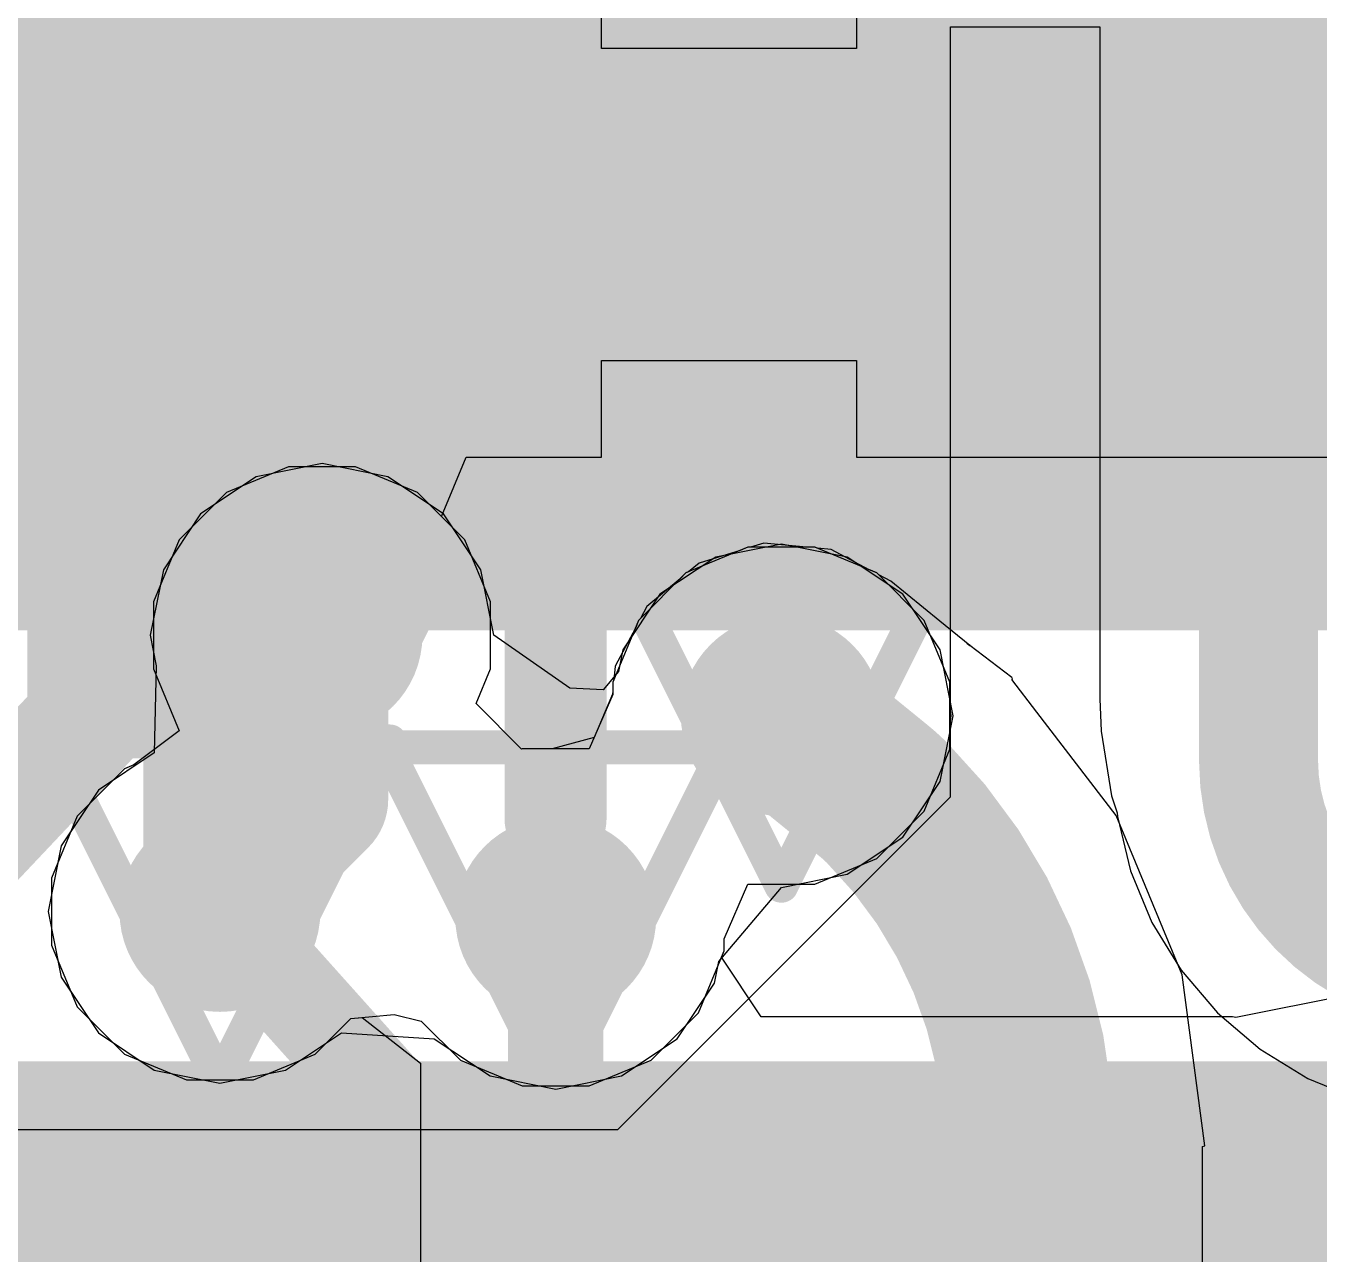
# Model space of a CAD drawing. Header units: inches. Extents: x -6 to 283, y -12 to 154.
# Drawn here: x 38.261 to 40.193, y -5.122 to -3.287 of the extents above; entities that cross this region are included whole.
import ezdxf

# ---------------------------------------------------------------- set-up
doc = ezdxf.new("R2010")
doc.units = ezdxf.units.IN
for name, color, linetype in [('Bottom Layer', 5, 'Continuous'), ('Bottom Paste', 16, 'Continuous'), ('Bottom Solder', 6, 'Continuous'), ('Drill Drawing', 1, 'Continuous'), ('GND-1', 16, 'Continuous'), ('GND-2', 90, 'Continuous'), ('GND-3', 216, 'Continuous'), ('GND-4', 54, 'Continuous'), ('PWR-1', 156, 'Continuous'), ('PWR-2', 130, 'Continuous'), ('Signal L1', 76, 'Continuous'), ('Signal L2', 6, 'Continuous'), ('Top Layer', 1, 'Continuous'), ('Top Overlay', 2, 'Continuous'), ('Top Paste', 8, 'Continuous'), ('Top Solder', 216, 'Continuous'), ('Via Holes', 16, 'Continuous')]:
    doc.layers.add(name, color=color, linetype=linetype)

# ---------------------------------------------------------------- blocks, each defined once
blk = doc.blocks.new('68_QFN__7_7__B_43')
at = {"layer": 'Bottom Layer'}
for points in [[(-0.59, 3.835), (-0.59, 3.035), (-0.81, 3.035), (-0.81, 3.835)], [(-0.24, 3.835), (-0.24, 3.035), (-0.46, 3.035), (-0.46, 3.835)], [(0.11, 3.835), (0.11, 3.035), (-0.11, 3.035), (-0.11, 3.835)], [(0.46, 3.835), (0.46, 3.035), (0.24, 3.035), (0.24, 3.835)], [(0.81, 3.835), (0.81, 3.035), (0.59, 3.035), (0.59, 3.835)], [(1.16, 3.835), (1.16, 3.035), (0.94, 3.035), (0.94, 3.835)]]:
    blk.add_hatch(color=5, dxfattribs=at).paths.add_polyline_path(points)
at = {"layer": 'Bottom Paste'}
for points in [[(-0.59, 3.835), (-0.59, 3.035), (-0.81, 3.035), (-0.81, 3.835)], [(-0.24, 3.835), (-0.24, 3.035), (-0.46, 3.035), (-0.46, 3.835)], [(0.11, 3.835), (0.11, 3.035), (-0.11, 3.035), (-0.11, 3.835)], [(0.46, 3.835), (0.46, 3.035), (0.24, 3.035), (0.24, 3.835)], [(0.81, 3.835), (0.81, 3.035), (0.59, 3.035), (0.59, 3.835)], [(1.16, 3.835), (1.16, 3.035), (0.94, 3.035), (0.94, 3.835)]]:
    blk.add_hatch(color=16, dxfattribs=at).paths.add_polyline_path(points)
at = {"layer": 'Bottom Solder'}
for points in [[(-0.4884, 3.9366), (-0.4884, 2.9334), (-0.9116, 2.9334), (-0.9116, 3.9366)], [(-0.1384, 3.9366), (-0.1384, 2.9334), (-0.5616, 2.9334), (-0.5616, 3.9366)], [(0.2116, 3.9366), (0.2116, 2.9334), (-0.2116, 2.9334), (-0.2116, 3.9366)], [(0.5616, 3.9366), (0.5616, 2.9334), (0.1384, 2.9334), (0.1384, 3.9366)], [(0.9116, 3.9366), (0.9116, 2.9334), (0.4884, 2.9334), (0.4884, 3.9366)], [(1.2616, 3.9366), (1.2616, 2.9334), (0.8384, 2.9334), (0.8384, 3.9366)]]:
    blk.add_hatch(color=6, dxfattribs=at).paths.add_polyline_path(points)
blk = doc.blocks.new('IND_0806_B_185')
at = {"layer": 'Bottom Layer'}
blk.add_hatch(color=5, dxfattribs=at).paths.add_polyline_path([(0.325, 1), (1.325, 1), (1.325, -1), (0.325, -1)])
at = {"layer": 'Bottom Paste'}
blk.add_hatch(color=16, dxfattribs=at).paths.add_polyline_path([(0.325, 1), (1.325, 1), (1.325, -1), (0.325, -1)])
at = {"layer": 'Bottom Solder'}
blk.add_hatch(color=6, dxfattribs=at).paths.add_polyline_path([(0.2234, 1.1016), (1.4266, 1.1016), (1.4266, -1.1016), (0.2234, -1.1016)])
blk = doc.blocks.new('C___0402_457')
at = {"layer": 'Top Layer'}
for points in [[(-0.6985, -0.3175), (-0.6985, 0.3175), (-0.2413, 0.3175), (-0.2413, -0.3175)], [(0.2413, -0.3175), (0.2413, 0.3175), (0.6985, 0.3175), (0.6985, -0.3175)]]:
    blk.add_hatch(color=1, dxfattribs=at).paths.add_polyline_path(points)
at = {"layer": 'Top Paste'}
for points in [[(-0.6985, -0.3175), (-0.6985, 0.3175), (-0.2413, 0.3175), (-0.2413, -0.3175)], [(0.2413, -0.3175), (0.2413, 0.3175), (0.6985, 0.3175), (0.6985, -0.3175)]]:
    blk.add_hatch(color=8, dxfattribs=at).paths.add_polyline_path(points)
at = {"layer": 'Top Solder'}
for points in [[(-0.7585, -0.3775), (-0.7585, 0.3775), (-0.1813, 0.3775), (-0.1813, -0.3775)], [(0.1813, -0.3775), (0.1813, 0.3775), (0.7585, 0.3775), (0.7585, -0.3775)]]:
    blk.add_hatch(color=216, dxfattribs=at).paths.add_polyline_path(points)
at = {"layer": 'Top Overlay'}
for points in [[(-0.7874, 0.4064, 0.127, 0.127, 0), (-0.2794, 0.4064, 0.127, 0.127, 0)], [(-0.7874, 0.4064, 0.127, 0.127, 0), (-0.7874, -0.4064, 0.127, 0.127, 0)], [(0.2794, 0.4064, 0.127, 0.127, 0), (0.7874, 0.4064, 0.127, 0.127, 0)], [(0.7874, 0.4064, 0.127, 0.127, 0), (0.7874, -0.4064, 0.127, 0.127, 0)], [(-0.7874, -0.4064, 0.127, 0.127, 0), (-0.2794, -0.4064, 0.127, 0.127, 0)], [(0.7874, -0.4064, 0.127, 0.127, 0), (0.2794, -0.4064, 0.127, 0.127, 0)]]:
    blk.add_lwpolyline(points, format="xyseb", dxfattribs=at)
for points in [[(-0.8191, 0.4064, 0.0635, 0.0635, 1), (-0.7556, 0.4064, 0.0635, 0.0635, 1)], [(-0.8191, 0.4064, 0.0635, 0.0635, 1), (-0.7556, 0.4064, 0.0635, 0.0635, 1)], [(-0.3111, 0.4064, 0.0635, 0.0635, 1), (-0.2477, 0.4064, 0.0635, 0.0635, 1)], [(0.2477, 0.4064, 0.0635, 0.0635, 1), (0.3112, 0.4064, 0.0635, 0.0635, 1)], [(0.7556, 0.4064, 0.0635, 0.0635, 1), (0.8191, 0.4064, 0.0635, 0.0635, 1)], [(0.7556, 0.4064, 0.0635, 0.0635, 1), (0.8191, 0.4064, 0.0635, 0.0635, 1)], [(-0.8191, -0.4064, 0.0635, 0.0635, 1), (-0.7556, -0.4064, 0.0635, 0.0635, 1)], [(-0.8191, -0.4064, 0.0635, 0.0635, 1), (-0.7556, -0.4064, 0.0635, 0.0635, 1)], [(-0.3111, -0.4064, 0.0635, 0.0635, 1), (-0.2477, -0.4064, 0.0635, 0.0635, 1)], [(0.2477, -0.4064, 0.0635, 0.0635, 1), (0.3112, -0.4064, 0.0635, 0.0635, 1)], [(0.7556, -0.4064, 0.0635, 0.0635, 1), (0.8191, -0.4064, 0.0635, 0.0635, 1)], [(0.7556, -0.4064, 0.0635, 0.0635, 1), (0.8191, -0.4064, 0.0635, 0.0635, 1)]]:
    blk.add_lwpolyline(points, format="xyseb", close=True, dxfattribs=at)
blk = doc.blocks.new('C___0402_458')
at = {"layer": 'Top Layer'}
for points in [[(-0.6985, -0.3175), (-0.6985, 0.3175), (-0.2413, 0.3175), (-0.2413, -0.3175)], [(0.2413, -0.3175), (0.2413, 0.3175), (0.6985, 0.3175), (0.6985, -0.3175)]]:
    blk.add_hatch(color=1, dxfattribs=at).paths.add_polyline_path(points)
at = {"layer": 'Top Paste'}
for points in [[(-0.6985, -0.3175), (-0.6985, 0.3175), (-0.2413, 0.3175), (-0.2413, -0.3175)], [(0.2413, -0.3175), (0.2413, 0.3175), (0.6985, 0.3175), (0.6985, -0.3175)]]:
    blk.add_hatch(color=8, dxfattribs=at).paths.add_polyline_path(points)
at = {"layer": 'Top Solder'}
for points in [[(-0.7585, -0.3775), (-0.7585, 0.3775), (-0.1813, 0.3775), (-0.1813, -0.3775)], [(0.1813, -0.3775), (0.1813, 0.3775), (0.7585, 0.3775), (0.7585, -0.3775)]]:
    blk.add_hatch(color=216, dxfattribs=at).paths.add_polyline_path(points)
at = {"layer": 'Top Overlay'}
for points in [[(-0.7874, -0.4064, 0.127, 0.127, 0), (-0.7874, 0.4064, 0.127, 0.127, 0)], [(-0.2794, 0.4064, 0.127, 0.127, 0), (-0.7874, 0.4064, 0.127, 0.127, 0)], [(0.7874, 0.4064, 0.127, 0.127, 0), (0.2794, 0.4064, 0.127, 0.127, 0)], [(0.7874, -0.4064, 0.127, 0.127, 0), (0.7874, 0.4064, 0.127, 0.127, 0)], [(-0.2794, -0.4064, 0.127, 0.127, 0), (-0.7874, -0.4064, 0.127, 0.127, 0)], [(0.7874, -0.4064, 0.127, 0.127, 0), (0.2794, -0.4064, 0.127, 0.127, 0)]]:
    blk.add_lwpolyline(points, format="xyseb", dxfattribs=at)
for points in [[(-0.8191, 0.4064, 0.0635, 0.0635, 1), (-0.7556, 0.4064, 0.0635, 0.0635, 1)], [(-0.8191, 0.4064, 0.0635, 0.0635, 1), (-0.7556, 0.4064, 0.0635, 0.0635, 1)], [(-0.3111, 0.4064, 0.0635, 0.0635, 1), (-0.2477, 0.4064, 0.0635, 0.0635, 1)], [(0.2477, 0.4064, 0.0635, 0.0635, 1), (0.3111, 0.4064, 0.0635, 0.0635, 1)], [(0.7556, 0.4064, 0.0635, 0.0635, 1), (0.8191, 0.4064, 0.0635, 0.0635, 1)], [(0.7556, 0.4064, 0.0635, 0.0635, 1), (0.8191, 0.4064, 0.0635, 0.0635, 1)], [(-0.8191, -0.4064, 0.0635, 0.0635, 1), (-0.7556, -0.4064, 0.0635, 0.0635, 1)], [(-0.8191, -0.4064, 0.0635, 0.0635, 1), (-0.7556, -0.4064, 0.0635, 0.0635, 1)], [(-0.3111, -0.4064, 0.0635, 0.0635, 1), (-0.2477, -0.4064, 0.0635, 0.0635, 1)], [(0.2477, -0.4064, 0.0635, 0.0635, 1), (0.3111, -0.4064, 0.0635, 0.0635, 1)], [(0.7556, -0.4064, 0.0635, 0.0635, 1), (0.8191, -0.4064, 0.0635, 0.0635, 1)], [(0.7556, -0.4064, 0.0635, 0.0635, 1), (0.8191, -0.4064, 0.0635, 0.0635, 1)]]:
    blk.add_lwpolyline(points, format="xyseb", close=True, dxfattribs=at)
blk = doc.blocks.new('C___0402_462')
at = {"layer": 'Top Layer'}
for points in [[(-0.6985, -0.3175), (-0.6985, 0.3175), (-0.2413, 0.3175), (-0.2413, -0.3175)], [(0.2413, -0.3175), (0.2413, 0.3175), (0.6985, 0.3175), (0.6985, -0.3175)]]:
    blk.add_hatch(color=1, dxfattribs=at).paths.add_polyline_path(points)
at = {"layer": 'Top Paste'}
for points in [[(-0.6985, -0.3175), (-0.6985, 0.3175), (-0.2413, 0.3175), (-0.2413, -0.3175)], [(0.2413, -0.3175), (0.2413, 0.3175), (0.6985, 0.3175), (0.6985, -0.3175)]]:
    blk.add_hatch(color=8, dxfattribs=at).paths.add_polyline_path(points)
at = {"layer": 'Top Solder'}
for points in [[(-0.7585, -0.3775), (-0.7585, 0.3775), (-0.1813, 0.3775), (-0.1813, -0.3775)], [(0.1813, -0.3775), (0.1813, 0.3775), (0.7585, 0.3775), (0.7585, -0.3775)]]:
    blk.add_hatch(color=216, dxfattribs=at).paths.add_polyline_path(points)
at = {"layer": 'Top Overlay'}
for points in [[(-0.2794, 0.4064, 0.127, 0.127, 0), (-0.7874, 0.4064, 0.127, 0.127, 0)], [(-0.7874, -0.4064, 0.127, 0.127, 0), (-0.7874, 0.4064, 0.127, 0.127, 0)], [(0.7874, 0.4064, 0.127, 0.127, 0), (0.2794, 0.4064, 0.127, 0.127, 0)], [(0.7874, -0.4064, 0.127, 0.127, 0), (0.7874, 0.4064, 0.127, 0.127, 0)], [(-0.2794, -0.4064, 0.127, 0.127, 0), (-0.7874, -0.4064, 0.127, 0.127, 0)], [(0.7874, -0.4064, 0.127, 0.127, 0), (0.2794, -0.4064, 0.127, 0.127, 0)]]:
    blk.add_lwpolyline(points, format="xyseb", dxfattribs=at)
for points in [[(-0.8191, 0.4064, 0.0635, 0.0635, 1), (-0.7556, 0.4064, 0.0635, 0.0635, 1)], [(-0.8191, 0.4064, 0.0635, 0.0635, 1), (-0.7556, 0.4064, 0.0635, 0.0635, 1)], [(-0.3111, 0.4064, 0.0635, 0.0635, 1), (-0.2477, 0.4064, 0.0635, 0.0635, 1)], [(0.2477, 0.4064, 0.0635, 0.0635, 1), (0.3111, 0.4064, 0.0635, 0.0635, 1)], [(0.7556, 0.4064, 0.0635, 0.0635, 1), (0.8191, 0.4064, 0.0635, 0.0635, 1)], [(0.7556, 0.4064, 0.0635, 0.0635, 1), (0.8191, 0.4064, 0.0635, 0.0635, 1)], [(-0.8191, -0.4064, 0.0635, 0.0635, 1), (-0.7556, -0.4064, 0.0635, 0.0635, 1)], [(-0.8191, -0.4064, 0.0635, 0.0635, 1), (-0.7556, -0.4064, 0.0635, 0.0635, 1)], [(-0.3111, -0.4064, 0.0635, 0.0635, 1), (-0.2477, -0.4064, 0.0635, 0.0635, 1)], [(0.2477, -0.4064, 0.0635, 0.0635, 1), (0.3111, -0.4064, 0.0635, 0.0635, 1)], [(0.7556, -0.4064, 0.0635, 0.0635, 1), (0.8191, -0.4064, 0.0635, 0.0635, 1)], [(0.7556, -0.4064, 0.0635, 0.0635, 1), (0.8191, -0.4064, 0.0635, 0.0635, 1)]]:
    blk.add_lwpolyline(points, format="xyseb", close=True, dxfattribs=at)

msp = doc.modelspace()

# ---------------------------------------------------------------- hatches: boundary and pattern name
at = {"layer": 'Bottom Layer'}
h = msp.add_hatch(color=5, dxfattribs=at)
edge = h.paths.add_edge_path()
edge.add_arc((38.7034, -4.1972), 0.15, 0, 360)
h = msp.add_hatch(color=5, dxfattribs=at)
edge = h.paths.add_edge_path()
edge.add_arc((39.3895, -4.3173), 0.15, 0, 360)
h = msp.add_hatch(color=5, dxfattribs=at)
edge = h.paths.add_edge_path()
edge.add_arc((38.5509, -4.6098), 0.15, 0, 360)
h = msp.add_hatch(color=5, dxfattribs=at)
edge = h.paths.add_edge_path()
edge.add_arc((39.0525, -4.6185), 0.15, 0, 360)
at = {"layer": 'GND-1'}
h = msp.add_hatch(color=16, dxfattribs=at)
edge = h.paths.add_edge_path()
edge.add_arc((38.7034, -4.1972), 0.15, 0, 360)
h = msp.add_hatch(color=16, dxfattribs=at)
edge = h.paths.add_edge_path()
edge.add_arc((39.3895, -4.3173), 0.15, 0, 360)
h = msp.add_hatch(color=16, dxfattribs=at)
edge = h.paths.add_edge_path()
edge.add_arc((38.5509, -4.6098), 0.15, 0, 360)
h = msp.add_hatch(color=16, dxfattribs=at)
edge = h.paths.add_edge_path()
edge.add_arc((39.0525, -4.6185), 0.15, 0, 360)
at = {"layer": 'GND-2'}
h = msp.add_hatch(color=90, dxfattribs=at)
edge = h.paths.add_edge_path()
edge.add_arc((38.7034, -4.1972), 0.15, 0, 360)
h = msp.add_hatch(color=90, dxfattribs=at)
edge = h.paths.add_edge_path()
edge.add_arc((39.3895, -4.3173), 0.15, 0, 360)
h = msp.add_hatch(color=90, dxfattribs=at)
edge = h.paths.add_edge_path()
edge.add_arc((38.5509, -4.6098), 0.15, 0, 360)
h = msp.add_hatch(color=90, dxfattribs=at)
edge = h.paths.add_edge_path()
edge.add_arc((39.0525, -4.6185), 0.15, 0, 360)
at = {"layer": 'GND-3'}
h = msp.add_hatch(color=216, dxfattribs=at)
edge = h.paths.add_edge_path()
edge.add_arc((38.7034, -4.1972), 0.15, 0, 360)
h = msp.add_hatch(color=216, dxfattribs=at)
edge = h.paths.add_edge_path()
edge.add_arc((39.3895, -4.3173), 0.15, 0, 360)
h = msp.add_hatch(color=216, dxfattribs=at)
edge = h.paths.add_edge_path()
edge.add_arc((38.5509, -4.6098), 0.15, 0, 360)
h = msp.add_hatch(color=216, dxfattribs=at)
edge = h.paths.add_edge_path()
edge.add_arc((39.0525, -4.6185), 0.15, 0, 360)
at = {"layer": 'GND-4'}
h = msp.add_hatch(color=54, dxfattribs=at)
edge = h.paths.add_edge_path()
edge.add_arc((38.7034, -4.1972), 0.15, 0, 360)
h = msp.add_hatch(color=54, dxfattribs=at)
edge = h.paths.add_edge_path()
edge.add_arc((39.3895, -4.3173), 0.15, 0, 360)
h = msp.add_hatch(color=54, dxfattribs=at)
edge = h.paths.add_edge_path()
edge.add_arc((38.5509, -4.6098), 0.15, 0, 360)
h = msp.add_hatch(color=54, dxfattribs=at)
edge = h.paths.add_edge_path()
edge.add_arc((39.0525, -4.6185), 0.15, 0, 360)
at = {"layer": 'PWR-1'}
h = msp.add_hatch(color=156, dxfattribs=at)
edge = h.paths.add_edge_path()
edge.add_arc((38.7034, -4.1972), 0.15, 0, 360)
h = msp.add_hatch(color=156, dxfattribs=at)
edge = h.paths.add_edge_path()
edge.add_arc((39.3895, -4.3173), 0.15, 0, 360)
h = msp.add_hatch(color=156, dxfattribs=at)
edge = h.paths.add_edge_path()
edge.add_arc((38.5509, -4.6098), 0.15, 0, 360)
h = msp.add_hatch(color=156, dxfattribs=at)
edge = h.paths.add_edge_path()
edge.add_arc((39.0525, -4.6185), 0.15, 0, 360)
at = {"layer": 'PWR-2'}
h = msp.add_hatch(color=130, dxfattribs=at)
edge = h.paths.add_edge_path()
edge.add_arc((38.7034, -4.1972), 0.15, 0, 360)
h = msp.add_hatch(color=130, dxfattribs=at)
edge = h.paths.add_edge_path()
edge.add_arc((39.3895, -4.3173), 0.15, 0, 360)
h = msp.add_hatch(color=130, dxfattribs=at)
edge = h.paths.add_edge_path()
edge.add_arc((38.5509, -4.6098), 0.15, 0, 360)
h = msp.add_hatch(color=130, dxfattribs=at)
edge = h.paths.add_edge_path()
edge.add_arc((39.0525, -4.6185), 0.15, 0, 360)
at = {"layer": 'Signal L1'}
h = msp.add_hatch(color=76, dxfattribs=at)
edge = h.paths.add_edge_path()
edge.add_arc((38.7034, -4.1972), 0.15, 0, 360)
h = msp.add_hatch(color=76, dxfattribs=at)
edge = h.paths.add_edge_path()
edge.add_arc((39.3895, -4.3173), 0.15, 0, 360)
h = msp.add_hatch(color=76, dxfattribs=at)
edge = h.paths.add_edge_path()
edge.add_arc((38.5509, -4.6098), 0.15, 0, 360)
h = msp.add_hatch(color=76, dxfattribs=at)
edge = h.paths.add_edge_path()
edge.add_arc((39.0525, -4.6185), 0.15, 0, 360)
at = {"layer": 'Signal L2'}
h = msp.add_hatch(color=6, dxfattribs=at)
edge = h.paths.add_edge_path()
edge.add_arc((38.7034, -4.1972), 0.15, 0, 360)
h = msp.add_hatch(color=6, dxfattribs=at)
edge = h.paths.add_edge_path()
edge.add_arc((39.3895, -4.3173), 0.15, 0, 360)
h = msp.add_hatch(color=6, dxfattribs=at)
edge = h.paths.add_edge_path()
edge.add_arc((38.5509, -4.6098), 0.15, 0, 360)
h = msp.add_hatch(color=6, dxfattribs=at)
edge = h.paths.add_edge_path()
edge.add_arc((39.0525, -4.6185), 0.15, 0, 360)
at = {"layer": 'Top Layer'}
h = msp.add_hatch(color=1, dxfattribs=at)
edge = h.paths.add_edge_path()
edge.add_arc((38.7034, -4.1972), 0.15, 0, 360)
h = msp.add_hatch(color=1, dxfattribs=at)
edge = h.paths.add_edge_path()
edge.add_arc((39.3895, -4.3173), 0.15, 0, 360)
h = msp.add_hatch(color=1, dxfattribs=at)
edge = h.paths.add_edge_path()
edge.add_arc((38.5509, -4.6098), 0.15, 0, 360)
h = msp.add_hatch(color=1, dxfattribs=at)
edge = h.paths.add_edge_path()
edge.add_arc((39.0525, -4.6185), 0.15, 0, 360)
at = {"layer": 'Via Holes'}
h = msp.add_hatch(color=7, dxfattribs=at)
edge = h.paths.add_edge_path()
edge.add_arc((38.7034, -4.1972), 0.075, 0, 360)
h = msp.add_hatch(color=7, dxfattribs=at)
edge = h.paths.add_edge_path()
edge.add_arc((39.3895, -4.3173), 0.075, 0, 360)
h = msp.add_hatch(color=7, dxfattribs=at)
edge = h.paths.add_edge_path()
edge.add_arc((38.5509, -4.6098), 0.075, 0, 360)
h = msp.add_hatch(color=7, dxfattribs=at)
edge = h.paths.add_edge_path()
edge.add_arc((39.0525, -4.6185), 0.075, 0, 360)

# ---------------------------------------------------------------- linework, layer by layer
at = {"layer": 'Bottom Layer'}
for p, q in [((39.6422, -4.3092), (39.6422, -3.2882)), ((39.6422, -3.2882), (39.8652, -3.2882)), ((39.8652, -3.2882), (39.8652, -4.2919)), ((39.8652, -4.2919), (39.8672, -4.3406)), ((39.6433, -4.3173), (39.6422, -4.3092)), ((39.6422, -4.3254), (39.6433, -4.3173)), ((39.6422, -4.4383), (39.6422, -4.3254)), ((39.8672, -4.3406), (39.8825, -4.4368)), ((39.1451, -4.9354), (39.6422, -4.4383)), ((39.8825, -4.4368), (39.8909, -4.4625)), ((39.8909, -4.4625), (39.8913, -4.4677)), ((39.8913, -4.4677), (39.9108, -4.549)), ((39.9108, -4.549), (39.9428, -4.6263)), ((39.9428, -4.6263), (39.9865, -4.6976)), ((39.9865, -4.6976), (40.0408, -4.7612)), ((40.0408, -4.7612), (40.1044, -4.8155)), ((40.1044, -4.8155), (40.1757, -4.8592)), ((40.1757, -4.8592), (40.2529, -4.8912)), ((38.1969, -4.9354), (39.1451, -4.9354))]:
    msp.add_line(p, q, dxfattribs=at)
for points in [[(38.7007, -4.4424, 0.2032, 0.2032, 0), (38.7007, -3.6472, 0.2032, 0.2032, 0)], [(38.3522, -4.3243, 0.1778, 0.1778, 0), (38.3522, -3.6882, 0.1778, 0.1778, 0)], [(39.0522, -4.471, 0.1524, 0.1524, 0), (39.0522, -3.6882, 0.1524, 0.1524, 0)], [(39.3921, -3.6984, 0.1524, 0.1524, 0), (39.4022, -3.6882, 0.1524, 0.1524, 0)], [(40.1022, -4.012, 0.1778, 0.1778, 0), (40.1022, -3.6882, 0.1778, 0.1778, 0)], [(39.3921, -4.3071, 0.1524, 0.1524, 0), (39.3921, -3.6984, 0.1524, 0.1524, 0)], [(40.1022, -4.384, 0.1778, 0.1778, 0), (40.1022, -4.012, 0.1778, 0.1778, 0)], [(37.9304, -4.7711, 0.1778, 0.1778, 0), (38.3522, -4.3243, 0.1778, 0.1778, 0)], [(39.3819, -4.3173, 0.1524, 0.1524, 0), (39.3921, -4.3071, 0.1524, 0.1524, 0)], [(40.1022, -4.3849, 0.1778, 0.1778, 0), (40.1022, -4.384, 0.1778, 0.1778, 0)], [(40.3778, -4.6972, 0.1778, 0.1778, -0.377159), (40.1022, -4.3849, 0.1778, 0.1778, 0)], [(38.5509, -4.5922, 0.2032, 0.2032, 0), (38.7007, -4.4424, 0.2032, 0.2032, 0)], [(38.5509, -4.6098, 0.2032, 0.2032, 0), (38.5509, -4.5922, 0.2032, 0.2032, 0)]]:
    msp.add_lwpolyline(points, format="xyseb", dxfattribs=at)
for points in [[(38.6499, -3.6472, 0.1016, 0.1016, 1), (38.7515, -3.6472, 0.1016, 0.1016, 1)], [(38.3078, -3.6882, 0.0889, 0.0889, 1), (38.3967, -3.6882, 0.0889, 0.0889, 1)], [(39.0141, -3.6882, 0.0762, 0.0762, 1), (39.0903, -3.6882, 0.0762, 0.0762, 1)], [(39.3641, -3.6882, 0.0762, 0.0762, 1), (39.4403, -3.6882, 0.0762, 0.0762, 1)], [(40.0578, -3.6882, 0.0889, 0.0889, 1), (40.1467, -3.6882, 0.0889, 0.0889, 1)], [(39.354, -3.6984, 0.0762, 0.0762, 1), (39.4302, -3.6984, 0.0762, 0.0762, 1)], [(39.354, -3.6984, 0.0762, 0.0762, 1), (39.4302, -3.6984, 0.0762, 0.0762, 1)], [(40.0578, -4.012, 0.0889, 0.0889, 1), (40.1467, -4.012, 0.0889, 0.0889, 1)], [(40.0578, -4.012, 0.0889, 0.0889, 1), (40.1467, -4.012, 0.0889, 0.0889, 1)], [(38.3078, -4.3243, 0.0889, 0.0889, 1), (38.3967, -4.3243, 0.0889, 0.0889, 1)], [(38.3078, -4.3243, 0.0889, 0.0889, 1), (38.3967, -4.3243, 0.0889, 0.0889, 1)], [(39.3438, -4.3173, 0.0762, 0.0762, 1), (39.42, -4.3173, 0.0762, 0.0762, 1)], [(39.354, -4.3071, 0.0762, 0.0762, 1), (39.4302, -4.3071, 0.0762, 0.0762, 1)], [(39.354, -4.3071, 0.0762, 0.0762, 1), (39.4302, -4.3071, 0.0762, 0.0762, 1)], [(40.0578, -4.384, 0.0889, 0.0889, 1), (40.1467, -4.384, 0.0889, 0.0889, 1)], [(40.0578, -4.384, 0.0889, 0.0889, 1), (40.1467, -4.384, 0.0889, 0.0889, 1)], [(40.0578, -4.3849, 0.0889, 0.0889, 1), (40.1467, -4.3849, 0.0889, 0.0889, 1)], [(40.0578, -4.3849, 0.0889, 0.0889, 1), (40.1467, -4.3849, 0.0889, 0.0889, 1)], [(38.6499, -4.4424, 0.1016, 0.1016, 1), (38.7515, -4.4424, 0.1016, 0.1016, 1)], [(38.6499, -4.4424, 0.1016, 0.1016, 1), (38.7515, -4.4424, 0.1016, 0.1016, 1)], [(39.0141, -4.471, 0.0762, 0.0762, 1), (39.0903, -4.471, 0.0762, 0.0762, 1)], [(38.5001, -4.5922, 0.1016, 0.1016, 1), (38.6017, -4.5922, 0.1016, 0.1016, 1)], [(38.5001, -4.5922, 0.1016, 0.1016, 1), (38.6017, -4.5922, 0.1016, 0.1016, 1)], [(38.5001, -4.6098, 0.1016, 0.1016, 1), (38.6017, -4.6098, 0.1016, 0.1016, 1)]]:
    msp.add_lwpolyline(points, format="xyseb", close=True, dxfattribs=at)
at = {"layer": 'Drill Drawing'}
for points in [[(37.7482, -3.9432, 0.0508, 0.0508, 0), (38.2562, -3.9432, 0.0508, 0.0508, 0)], [(38.0022, -4.4512, 0.0508, 0.0508, 0), (38.2562, -3.9432, 0.0508, 0.0508, 0)], [(38.4494, -3.9432, 0.0508, 0.0508, 0), (38.9574, -3.9432, 0.0508, 0.0508, 0)], [(38.4494, -3.9432, 0.0508, 0.0508, 0), (38.7034, -4.4512, 0.0508, 0.0508, 0)], [(38.7034, -4.4512, 0.0508, 0.0508, 0), (38.9574, -3.9432, 0.0508, 0.0508, 0)], [(39.1355, -4.0633, 0.0508, 0.0508, 0), (39.6435, -4.0633, 0.0508, 0.0508, 0)], [(39.1355, -4.0633, 0.0508, 0.0508, 0), (39.3895, -4.5713, 0.0508, 0.0508, 0)], [(39.3895, -4.5713, 0.0508, 0.0508, 0), (39.6435, -4.0633, 0.0508, 0.0508, 0)], [(40.2005, -4.0633, 0.0508, 0.0508, 0), (40.7085, -4.0633, 0.0508, 0.0508, 0)], [(40.2005, -4.0633, 0.0508, 0.0508, 0), (40.4545, -4.5713, 0.0508, 0.0508, 0)], [(38.2969, -4.3558, 0.0508, 0.0508, 0), (38.8049, -4.3558, 0.0508, 0.0508, 0)], [(38.2969, -4.3558, 0.0508, 0.0508, 0), (38.5509, -4.8638, 0.0508, 0.0508, 0)], [(38.5509, -4.8638, 0.0508, 0.0508, 0), (38.8049, -4.3558, 0.0508, 0.0508, 0)], [(38.7985, -4.3645, 0.0508, 0.0508, 0), (39.3065, -4.3645, 0.0508, 0.0508, 0)], [(38.7985, -4.3645, 0.0508, 0.0508, 0), (39.0525, -4.8725, 0.0508, 0.0508, 0)], [(39.0525, -4.8725, 0.0508, 0.0508, 0), (39.3065, -4.3645, 0.0508, 0.0508, 0)]]:
    msp.add_lwpolyline(points, format="xyseb", dxfattribs=at)
for points in [[(38.2435, -3.9432, 0.0254, 0.0254, 1), (38.2689, -3.9432, 0.0254, 0.0254, 1)], [(38.2435, -3.9432, 0.0254, 0.0254, 1), (38.2689, -3.9432, 0.0254, 0.0254, 1)], [(38.4367, -3.9432, 0.0254, 0.0254, 1), (38.4621, -3.9432, 0.0254, 0.0254, 1)], [(38.4367, -3.9432, 0.0254, 0.0254, 1), (38.4621, -3.9432, 0.0254, 0.0254, 1)], [(38.9447, -3.9432, 0.0254, 0.0254, 1), (38.9701, -3.9432, 0.0254, 0.0254, 1)], [(38.9447, -3.9432, 0.0254, 0.0254, 1), (38.9701, -3.9432, 0.0254, 0.0254, 1)], [(39.1228, -4.0633, 0.0254, 0.0254, 1), (39.1482, -4.0633, 0.0254, 0.0254, 1)], [(39.1228, -4.0633, 0.0254, 0.0254, 1), (39.1482, -4.0633, 0.0254, 0.0254, 1)], [(39.6308, -4.0633, 0.0254, 0.0254, 1), (39.6562, -4.0633, 0.0254, 0.0254, 1)], [(39.6308, -4.0633, 0.0254, 0.0254, 1), (39.6562, -4.0633, 0.0254, 0.0254, 1)], [(40.1878, -4.0633, 0.0254, 0.0254, 1), (40.2132, -4.0633, 0.0254, 0.0254, 1)], [(40.1878, -4.0633, 0.0254, 0.0254, 1), (40.2132, -4.0633, 0.0254, 0.0254, 1)], [(38.2842, -4.3558, 0.0254, 0.0254, 1), (38.3096, -4.3558, 0.0254, 0.0254, 1)], [(38.2842, -4.3558, 0.0254, 0.0254, 1), (38.3096, -4.3558, 0.0254, 0.0254, 1)], [(38.7858, -4.3645, 0.0254, 0.0254, 1), (38.8112, -4.3645, 0.0254, 0.0254, 1)], [(38.7858, -4.3645, 0.0254, 0.0254, 1), (38.8112, -4.3645, 0.0254, 0.0254, 1)], [(38.7922, -4.3558, 0.0254, 0.0254, 1), (38.8176, -4.3558, 0.0254, 0.0254, 1)], [(38.7922, -4.3558, 0.0254, 0.0254, 1), (38.8176, -4.3558, 0.0254, 0.0254, 1)], [(39.2938, -4.3645, 0.0254, 0.0254, 1), (39.3192, -4.3645, 0.0254, 0.0254, 1)], [(39.2938, -4.3645, 0.0254, 0.0254, 1), (39.3192, -4.3645, 0.0254, 0.0254, 1)], [(38.6907, -4.4512, 0.0254, 0.0254, 1), (38.7161, -4.4512, 0.0254, 0.0254, 1)], [(38.6907, -4.4512, 0.0254, 0.0254, 1), (38.7161, -4.4512, 0.0254, 0.0254, 1)], [(39.3768, -4.5713, 0.0254, 0.0254, 1), (39.4022, -4.5713, 0.0254, 0.0254, 1)], [(39.3768, -4.5713, 0.0254, 0.0254, 1), (39.4022, -4.5713, 0.0254, 0.0254, 1)], [(38.5382, -4.8638, 0.0254, 0.0254, 1), (38.5636, -4.8638, 0.0254, 0.0254, 1)], [(38.5382, -4.8638, 0.0254, 0.0254, 1), (38.5636, -4.8638, 0.0254, 0.0254, 1)], [(39.0398, -4.8725, 0.0254, 0.0254, 1), (39.0652, -4.8725, 0.0254, 0.0254, 1)], [(39.0398, -4.8725, 0.0254, 0.0254, 1), (39.0652, -4.8725, 0.0254, 0.0254, 1)]]:
    msp.add_lwpolyline(points, format="xyseb", close=True, dxfattribs=at)
at = {"layer": 'GND-1'}
for p, q in [((38.6534, -3.9456), (38.5609, -3.9839)), ((38.7534, -3.9456), (38.6534, -3.9456)), ((38.8459, -3.9839), (38.7534, -3.9456)), ((38.5609, -3.9839), (38.4901, -4.0547)), ((38.9167, -4.0547), (38.8459, -3.9839)), ((38.4901, -4.0547), (38.4518, -4.1472)), ((38.955, -4.1472), (38.9167, -4.0547)), ((39.3395, -4.0657), (39.247, -4.104)), ((39.4396, -4.0657), (39.3395, -4.0657)), ((39.5321, -4.104), (39.4396, -4.0657)), ((39.247, -4.104), (39.1763, -4.1748)), ((39.6028, -4.1748), (39.5321, -4.104)), ((38.4518, -4.1472), (38.4518, -4.2473)), ((38.955, -4.2473), (38.955, -4.1472)), ((39.1763, -4.1748), (39.1379, -4.2673)), ((39.6411, -4.2673), (39.6028, -4.1748)), ((38.4518, -4.2473), (38.4901, -4.3397)), ((38.9334, -4.2993), (38.955, -4.2473)), ((39.1379, -4.2673), (39.1379, -4.2854)), ((39.6411, -4.3674), (39.6411, -4.2673)), ((39.1379, -4.2854), (39.1025, -4.3669)), ((39.0015, -4.3673), (38.9334, -4.2993)), ((38.4901, -4.3397), (38.4223, -4.3908)), ((39.0024, -4.3669), (39.0015, -4.3673)), ((39.1025, -4.3669), (39.0024, -4.3669)), ((39.6028, -4.4598), (39.6411, -4.3674)), ((38.4084, -4.3965), (38.3376, -4.4673)), ((38.4223, -4.3908), (38.4084, -4.3965)), ((39.5321, -4.5306), (39.6028, -4.4598)), ((38.3376, -4.4673), (38.2993, -4.5598)), ((39.4396, -4.5689), (39.5321, -4.5306)), ((38.2993, -4.5598), (38.2993, -4.6599)), ((39.3041, -4.6505), (39.3395, -4.5689)), ((39.3395, -4.5689), (39.4396, -4.5689)), ((39.3041, -4.6686), (39.3041, -4.6505)), ((38.2993, -4.6599), (38.3376, -4.7523)), ((39.2658, -4.7611), (39.3041, -4.6686)), ((38.3376, -4.7523), (38.4084, -4.8231)), ((38.6934, -4.8231), (38.7466, -4.7699)), ((38.7466, -4.7699), (38.8112, -4.7637)), ((38.8112, -4.7637), (38.8517, -4.7735)), ((39.195, -4.8318), (39.2658, -4.7611)), ((38.8517, -4.7735), (38.91, -4.8318)), ((38.4084, -4.8231), (38.5009, -4.8614)), ((38.601, -4.8614), (38.6934, -4.8231)), ((38.91, -4.8318), (39.0024, -4.8701)), ((39.1025, -4.8701), (39.195, -4.8318)), ((38.5009, -4.8614), (38.601, -4.8614)), ((39.0024, -4.8701), (39.1025, -4.8701))]:
    msp.add_line(p, q, dxfattribs=at)
at = {"layer": 'GND-2'}
for p, q in [((38.6534, -3.9456), (38.5609, -3.9839)), ((38.7534, -3.9456), (38.6534, -3.9456)), ((38.8459, -3.9839), (38.7534, -3.9456)), ((38.5609, -3.9839), (38.4901, -4.0547)), ((38.9167, -4.0547), (38.8459, -3.9839)), ((38.4901, -4.0547), (38.4518, -4.1472)), ((38.955, -4.1472), (38.9167, -4.0547)), ((39.3395, -4.0657), (39.247, -4.104)), ((39.4396, -4.0657), (39.3395, -4.0657)), ((39.5321, -4.104), (39.4396, -4.0657)), ((39.247, -4.104), (39.1763, -4.1748)), ((39.6028, -4.1748), (39.5321, -4.104)), ((38.4518, -4.1472), (38.4518, -4.2473)), ((38.955, -4.2473), (38.955, -4.1472)), ((39.1763, -4.1748), (39.1379, -4.2673)), ((39.6411, -4.2673), (39.6028, -4.1748)), ((38.4518, -4.2473), (38.4901, -4.3397)), ((38.9334, -4.2993), (38.955, -4.2473)), ((39.1379, -4.2673), (39.1379, -4.2854)), ((39.6411, -4.3674), (39.6411, -4.2673)), ((39.1379, -4.2854), (39.1025, -4.3669)), ((39.0015, -4.3673), (38.9334, -4.2993)), ((38.4901, -4.3397), (38.4223, -4.3908)), ((39.0024, -4.3669), (39.0015, -4.3673)), ((39.1025, -4.3669), (39.0024, -4.3669)), ((39.6028, -4.4598), (39.6411, -4.3674)), ((38.4084, -4.3965), (38.3376, -4.4673)), ((38.4223, -4.3908), (38.4084, -4.3965)), ((39.5321, -4.5306), (39.6028, -4.4598)), ((38.3376, -4.4673), (38.2993, -4.5598)), ((39.4396, -4.5689), (39.5321, -4.5306)), ((38.2993, -4.5598), (38.2993, -4.6599)), ((39.3041, -4.6505), (39.3395, -4.5689)), ((39.3395, -4.5689), (39.4396, -4.5689)), ((39.3041, -4.6686), (39.3041, -4.6505)), ((38.2993, -4.6599), (38.3376, -4.7523)), ((39.2658, -4.7611), (39.3041, -4.6686)), ((38.3376, -4.7523), (38.4084, -4.8231)), ((38.6934, -4.8231), (38.7466, -4.7699)), ((38.7466, -4.7699), (38.8112, -4.7637)), ((38.8112, -4.7637), (38.8517, -4.7735)), ((39.195, -4.8318), (39.2658, -4.7611)), ((38.8517, -4.7735), (38.91, -4.8318)), ((38.4084, -4.8231), (38.5009, -4.8614)), ((38.601, -4.8614), (38.6934, -4.8231)), ((38.91, -4.8318), (39.0024, -4.8701)), ((39.1025, -4.8701), (39.195, -4.8318)), ((38.5009, -4.8614), (38.601, -4.8614)), ((39.0024, -4.8701), (39.1025, -4.8701))]:
    msp.add_line(p, q, dxfattribs=at)
at = {"layer": 'GND-3'}
for p, q in [((38.6534, -3.9456), (38.5609, -3.9839)), ((38.7534, -3.9456), (38.6534, -3.9456)), ((38.8459, -3.9839), (38.7534, -3.9456)), ((38.5609, -3.9839), (38.4901, -4.0547)), ((38.9167, -4.0547), (38.8459, -3.9839)), ((38.4901, -4.0547), (38.4518, -4.1472)), ((38.955, -4.1472), (38.9167, -4.0547)), ((39.3395, -4.0657), (39.247, -4.104)), ((39.4396, -4.0657), (39.3395, -4.0657)), ((39.5321, -4.104), (39.4396, -4.0657)), ((39.247, -4.104), (39.1763, -4.1748)), ((39.6028, -4.1748), (39.5321, -4.104)), ((38.4518, -4.1472), (38.4518, -4.2473)), ((38.955, -4.2473), (38.955, -4.1472)), ((39.1763, -4.1748), (39.1379, -4.2673)), ((39.6411, -4.2673), (39.6028, -4.1748)), ((38.4518, -4.2473), (38.4901, -4.3397)), ((38.9334, -4.2993), (38.955, -4.2473)), ((39.1379, -4.2673), (39.1379, -4.2854)), ((39.6411, -4.3674), (39.6411, -4.2673)), ((39.1379, -4.2854), (39.1025, -4.3669)), ((39.0015, -4.3673), (38.9334, -4.2993)), ((38.4901, -4.3397), (38.4223, -4.3908)), ((39.0024, -4.3669), (39.0015, -4.3673)), ((39.1025, -4.3669), (39.0024, -4.3669)), ((39.6028, -4.4598), (39.6411, -4.3674)), ((38.4084, -4.3965), (38.3376, -4.4673)), ((38.4223, -4.3908), (38.4084, -4.3965)), ((39.5321, -4.5306), (39.6028, -4.4598)), ((38.3376, -4.4673), (38.2993, -4.5598)), ((39.4396, -4.5689), (39.5321, -4.5306)), ((38.2993, -4.5598), (38.2993, -4.6599)), ((39.3041, -4.6505), (39.3395, -4.5689)), ((39.3395, -4.5689), (39.4396, -4.5689)), ((39.3041, -4.6686), (39.3041, -4.6505)), ((38.2993, -4.6599), (38.3376, -4.7523)), ((39.2658, -4.7611), (39.3041, -4.6686)), ((38.3376, -4.7523), (38.4084, -4.8231)), ((38.6934, -4.8231), (38.7466, -4.7699)), ((38.7466, -4.7699), (38.8112, -4.7637)), ((38.8112, -4.7637), (38.8517, -4.7735)), ((39.195, -4.8318), (39.2658, -4.7611)), ((38.8517, -4.7735), (38.91, -4.8318)), ((38.4084, -4.8231), (38.5009, -4.8614)), ((38.601, -4.8614), (38.6934, -4.8231)), ((38.91, -4.8318), (39.0024, -4.8701)), ((39.1025, -4.8701), (39.195, -4.8318)), ((38.5009, -4.8614), (38.601, -4.8614)), ((39.0024, -4.8701), (39.1025, -4.8701))]:
    msp.add_line(p, q, dxfattribs=at)
at = {"layer": 'GND-4'}
for p, q in [((38.6534, -3.9456), (38.5609, -3.9839)), ((38.7534, -3.9456), (38.6534, -3.9456)), ((38.8459, -3.9839), (38.7534, -3.9456)), ((38.5609, -3.9839), (38.4901, -4.0547)), ((38.9167, -4.0547), (38.8459, -3.9839)), ((38.4901, -4.0547), (38.4518, -4.1472)), ((38.955, -4.1472), (38.9167, -4.0547)), ((39.3395, -4.0657), (39.247, -4.104)), ((39.4396, -4.0657), (39.3395, -4.0657)), ((39.5321, -4.104), (39.4396, -4.0657)), ((39.247, -4.104), (39.1763, -4.1748)), ((39.6028, -4.1748), (39.5321, -4.104)), ((38.4518, -4.1472), (38.4518, -4.2473)), ((38.955, -4.2473), (38.955, -4.1472)), ((39.1763, -4.1748), (39.1379, -4.2673)), ((39.6411, -4.2673), (39.6028, -4.1748)), ((38.4518, -4.2473), (38.4901, -4.3397)), ((38.9334, -4.2993), (38.955, -4.2473)), ((39.1379, -4.2673), (39.1379, -4.2854)), ((39.6411, -4.3674), (39.6411, -4.2673)), ((39.1379, -4.2854), (39.1025, -4.3669)), ((39.0015, -4.3673), (38.9334, -4.2993)), ((38.4901, -4.3397), (38.4223, -4.3908)), ((39.0024, -4.3669), (39.0015, -4.3673)), ((39.1025, -4.3669), (39.0024, -4.3669)), ((39.6028, -4.4598), (39.6411, -4.3674)), ((38.4084, -4.3965), (38.3376, -4.4673)), ((38.4223, -4.3908), (38.4084, -4.3965)), ((39.5321, -4.5306), (39.6028, -4.4598)), ((38.3376, -4.4673), (38.2993, -4.5598)), ((39.4396, -4.5689), (39.5321, -4.5306)), ((38.2993, -4.5598), (38.2993, -4.6599)), ((39.3041, -4.6505), (39.3395, -4.5689)), ((39.3395, -4.5689), (39.4396, -4.5689)), ((39.3041, -4.6686), (39.3041, -4.6505)), ((38.2993, -4.6599), (38.3376, -4.7523)), ((39.2658, -4.7611), (39.3041, -4.6686)), ((38.3376, -4.7523), (38.4084, -4.8231)), ((38.6934, -4.8231), (38.7466, -4.7699)), ((38.7466, -4.7699), (38.8112, -4.7637)), ((38.8112, -4.7637), (38.8517, -4.7735)), ((39.195, -4.8318), (39.2658, -4.7611)), ((38.8517, -4.7735), (38.91, -4.8318)), ((38.4084, -4.8231), (38.5009, -4.8614)), ((38.601, -4.8614), (38.6934, -4.8231)), ((38.91, -4.8318), (39.0024, -4.8701)), ((39.1025, -4.8701), (39.195, -4.8318)), ((38.5009, -4.8614), (38.601, -4.8614)), ((39.0024, -4.8701), (39.1025, -4.8701))]:
    msp.add_line(p, q, dxfattribs=at)
at = {"layer": 'PWR-1'}
for p, q in [((38.7034, -3.9407), (38.6052, -3.9602)), ((38.8016, -3.9602), (38.7034, -3.9407)), ((38.6052, -3.9602), (38.522, -4.0158)), ((38.8848, -4.0158), (38.8016, -3.9602)), ((38.522, -4.0158), (38.4664, -4.0991)), ((38.9404, -4.0991), (38.8848, -4.0158)), ((39.3895, -4.0608), (39.2914, -4.0803)), ((39.4877, -4.0803), (39.3895, -4.0608)), ((39.2914, -4.0803), (39.2082, -4.1359)), ((39.5709, -4.1359), (39.4877, -4.0803)), ((38.4664, -4.0991), (38.4469, -4.1972)), ((38.9599, -4.1972), (38.9404, -4.0991)), ((39.2082, -4.1359), (39.1525, -4.2191)), ((39.6266, -4.2191), (39.5709, -4.1359)), ((38.4469, -4.1972), (38.4559, -4.2427)), ((39.0737, -4.2762), (38.9599, -4.1972)), ((39.1525, -4.2191), (39.1462, -4.2512)), ((39.6461, -4.3173), (39.6266, -4.2191)), ((38.4559, -4.2427), (38.4527, -4.3728)), ((39.1462, -4.2512), (39.1232, -4.2784)), ((39.1232, -4.2784), (39.0737, -4.2762)), ((39.6266, -4.4155), (39.6461, -4.3173)), ((38.4527, -4.3728), (38.3695, -4.4284)), ((39.5709, -4.4987), (39.6266, -4.4155)), ((38.3695, -4.4284), (38.3139, -4.5117)), ((39.4877, -4.5543), (39.5709, -4.4987)), ((38.3139, -4.5117), (38.2944, -4.6098)), ((39.3896, -4.5738), (39.4877, -4.5543)), ((39.2959, -4.6847), (39.3896, -4.5738)), ((38.2944, -4.6098), (38.3139, -4.708)), ((39.2895, -4.7167), (39.2959, -4.6847)), ((38.3139, -4.708), (38.3695, -4.7912)), ((39.2339, -4.7999), (39.2895, -4.7167)), ((38.3695, -4.7912), (38.4528, -4.8468)), ((38.6491, -4.8468), (38.7323, -4.7912)), ((38.7323, -4.7912), (38.8711, -4.7999)), ((38.8711, -4.7999), (38.9543, -4.8555)), ((39.1507, -4.8555), (39.2339, -4.7999)), ((38.4528, -4.8468), (38.5509, -4.8664)), ((38.5509, -4.8664), (38.6491, -4.8468)), ((38.9543, -4.8555), (39.0525, -4.8751)), ((39.0525, -4.8751), (39.1507, -4.8555))]:
    msp.add_line(p, q, dxfattribs=at)
at = {"layer": 'PWR-2'}
for p, q in [((38.6534, -3.9456), (38.5609, -3.9839)), ((38.7534, -3.9456), (38.6534, -3.9456)), ((38.8459, -3.9839), (38.7534, -3.9456)), ((38.5609, -3.9839), (38.4901, -4.0547)), ((38.9167, -4.0547), (38.8459, -3.9839)), ((38.4901, -4.0547), (38.4518, -4.1472)), ((38.955, -4.1472), (38.9167, -4.0547)), ((39.3278, -4.0705), (39.2665, -4.0894)), ((39.3395, -4.0657), (39.3278, -4.0705)), ((39.3435, -4.0657), (39.3395, -4.0657)), ((39.3631, -4.0597), (39.3435, -4.0657)), ((39.427, -4.0657), (39.3631, -4.0597)), ((39.4396, -4.0657), (39.427, -4.0657)), ((39.4433, -4.0672), (39.4396, -4.0657)), ((39.4637, -4.0692), (39.4433, -4.0672)), ((39.5204, -4.0992), (39.4637, -4.0692)), ((39.2665, -4.0894), (39.2507, -4.1025)), ((39.2381, -4.1129), (39.1887, -4.1539)), ((39.247, -4.104), (39.2381, -4.1129)), ((39.2507, -4.1025), (39.247, -4.104)), ((39.5321, -4.104), (39.5204, -4.0992)), ((39.5349, -4.1069), (39.5321, -4.104)), ((39.553, -4.1164), (39.5349, -4.1069)), ((39.626, -4.1759), (39.553, -4.1164)), ((38.4518, -4.1472), (38.4518, -4.2473)), ((38.955, -4.2473), (38.955, -4.1472)), ((39.1791, -4.1719), (39.1763, -4.1748)), ((39.1887, -4.1539), (39.1791, -4.1719)), ((39.1714, -4.1865), (39.1414, -4.2432)), ((39.1763, -4.1748), (39.1714, -4.1865)), ((39.671, -4.2123), (39.626, -4.1759)), ((39.6713, -4.2125), (39.6672, -4.2092)), ((39.6672, -4.2092), (39.671, -4.2123)), ((39.671, -4.2123), (39.6713, -4.2125)), ((39.7336, -4.2604), (39.671, -4.2123)), ((38.4518, -4.2473), (38.4901, -4.3397)), ((38.9334, -4.2993), (38.955, -4.2473)), ((39.1414, -4.2432), (39.1395, -4.2635)), ((39.1395, -4.2635), (39.1379, -4.2673)), ((39.1379, -4.2673), (39.1379, -4.2799)), ((39.7347, -4.2621), (39.7336, -4.2604)), ((39.7338, -4.263), (39.7347, -4.2621)), ((39.7712, -4.3119), (39.7338, -4.263)), ((39.1375, -4.2852), (39.1098, -4.3498)), ((39.1379, -4.2799), (39.1375, -4.2852)), ((39.0015, -4.3673), (38.9334, -4.2993)), ((39.8897, -4.4663), (39.7712, -4.3119)), ((38.4901, -4.3397), (38.4223, -4.3908)), ((39.1098, -4.3498), (39.0472, -4.3669)), ((39.0024, -4.3669), (39.0015, -4.3673)), ((39.0472, -4.3669), (39.0024, -4.3669)), ((38.4084, -4.3965), (38.3376, -4.4673)), ((38.4223, -4.3908), (38.4084, -4.3965)), ((38.3376, -4.4673), (38.2993, -4.5598)), ((39.9883, -4.7044), (39.8897, -4.4663)), ((38.2993, -4.5598), (38.2993, -4.6599)), ((38.2993, -4.6599), (38.3376, -4.7523)), ((40.022, -4.9599), (39.9883, -4.7044)), ((38.3376, -4.7523), (38.4084, -4.8231)), ((38.6934, -4.8231), (38.7466, -4.7699)), ((38.7466, -4.7699), (38.7632, -4.7683)), ((38.7632, -4.7683), (38.8505, -4.8365)), ((38.4084, -4.8231), (38.5009, -4.8614)), ((38.601, -4.8614), (38.6934, -4.8231)), ((38.8505, -4.8365), (38.8505, -6.3591)), ((38.5009, -4.8614), (38.601, -4.8614)), ((40.0185, -4.961), (40.022, -4.9599)), ((40.0185, -7.0082), (40.0185, -4.961))]:
    msp.add_line(p, q, dxfattribs=at)
for points in [[(39.3895, -4.3173, 0.254, 0.254, 0), (39.5276, -4.4296, 0.254, 0.254, 0)], [(39.5276, -4.4296, 0.254, 0.254, -0.026569), (39.5476, -4.4477, 0.254, 0.254, 0)], [(39.5476, -4.4477, 0.254, 0.254, -0.198715), (39.7595, -4.9599, 0.254, 0.254, 0)], [(39.0525, -6.4427, 0.1422, 0.1422, 0), (39.0525, -4.6185, 0.1422, 0.1422, 0)], [(39.7595, -4.9599, 0.254, 0.254, 0), (39.7595, -4.961, 0.254, 0.254, 0)], [(39.7595, -7.1711, 0.254, 0.254, 0), (39.7595, -4.961, 0.254, 0.254, 0)]]:
    msp.add_lwpolyline(points, format="xyseb", dxfattribs=at)
for points in [[(39.326, -4.3173, 0.127, 0.127, 1), (39.453, -4.3173, 0.127, 0.127, 1)], [(39.4641, -4.4296, 0.127, 0.127, 1), (39.5911, -4.4296, 0.127, 0.127, 1)], [(39.4641, -4.4296, 0.127, 0.127, 1), (39.5911, -4.4296, 0.127, 0.127, 1)], [(39.4841, -4.4477, 0.127, 0.127, 1), (39.6111, -4.4477, 0.127, 0.127, 1)], [(39.4841, -4.4477, 0.127, 0.127, 1), (39.6111, -4.4477, 0.127, 0.127, 1)], [(39.0169, -4.6185, 0.0711, 0.0711, 1), (39.088, -4.6185, 0.0711, 0.0711, 1)], [(39.696, -4.9599, 0.127, 0.127, 1), (39.823, -4.9599, 0.127, 0.127, 1)], [(39.696, -4.9599, 0.127, 0.127, 1), (39.823, -4.9599, 0.127, 0.127, 1)], [(39.696, -4.961, 0.127, 0.127, 1), (39.823, -4.961, 0.127, 0.127, 1)], [(39.696, -4.961, 0.127, 0.127, 1), (39.823, -4.961, 0.127, 0.127, 1)]]:
    msp.add_lwpolyline(points, format="xyseb", close=True, dxfattribs=at)
at = {"layer": 'Signal L1'}
for points in [[(38.5633, -4.1777, 0.254, 0.254, -0.414214), (39.0522, -3.6888, 0.254, 0.254, 0)], [(38.7034, -4.0252, 0.254, 0.254, -0.414214), (39.0398, -3.6888, 0.254, 0.254, 0)], [(38.7158, -4.0252, 0.254, 0.254, -0.414214), (39.0522, -3.6888, 0.254, 0.254, 0)], [(39.0398, -3.6888, 0.254, 0.254, 0), (41.3437, -3.6888, 0.254, 0.254, 0)], [(38.7034, -4.1972, 0.254, 0.254, 0), (38.7034, -4.0252, 0.254, 0.254, 0)], [(38.7158, -4.1972, 0.254, 0.254, 0), (38.7158, -4.0252, 0.254, 0.254, 0)], [(38.5633, -4.6098, 0.254, 0.254, 0), (38.5633, -4.1777, 0.254, 0.254, 0)]]:
    msp.add_lwpolyline(points, format="xyseb", dxfattribs=at)
for points in [[(38.9763, -3.6888, 0.127, 0.127, 1), (39.1033, -3.6888, 0.127, 0.127, 1)], [(38.9763, -3.6888, 0.127, 0.127, 1), (39.1033, -3.6888, 0.127, 0.127, 1)], [(38.9887, -3.6888, 0.127, 0.127, 1), (39.1157, -3.6888, 0.127, 0.127, 1)], [(38.9887, -3.6888, 0.127, 0.127, 1), (39.1157, -3.6888, 0.127, 0.127, 1)], [(38.6399, -4.0252, 0.127, 0.127, 1), (38.7669, -4.0252, 0.127, 0.127, 1)], [(38.6399, -4.0252, 0.127, 0.127, 1), (38.7669, -4.0252, 0.127, 0.127, 1)], [(38.6523, -4.0252, 0.127, 0.127, 1), (38.7793, -4.0252, 0.127, 0.127, 1)], [(38.6523, -4.0252, 0.127, 0.127, 1), (38.7793, -4.0252, 0.127, 0.127, 1)], [(38.4998, -4.1777, 0.127, 0.127, 1), (38.6268, -4.1777, 0.127, 0.127, 1)], [(38.4998, -4.1777, 0.127, 0.127, 1), (38.6268, -4.1777, 0.127, 0.127, 1)], [(38.6399, -4.1972, 0.127, 0.127, 1), (38.7669, -4.1972, 0.127, 0.127, 1)], [(38.6523, -4.1972, 0.127, 0.127, 1), (38.7793, -4.1972, 0.127, 0.127, 1)], [(38.4998, -4.6098, 0.127, 0.127, 1), (38.6268, -4.6098, 0.127, 0.127, 1)]]:
    msp.add_lwpolyline(points, format="xyseb", close=True, dxfattribs=at)
at = {"layer": 'Top Layer'}
for p, q in [((39.1207, -3.3203), (39.1207, -3.2196)), ((39.5017, -3.2196), (39.5017, -3.3203)), ((39.5017, -3.3203), (39.1207, -3.3203)), ((39.1207, -3.9308), (39.1207, -3.7865)), ((39.1207, -3.7865), (39.5017, -3.7865)), ((39.5017, -3.7865), (39.5017, -3.9308)), ((38.8817, -4.0197), (38.9186, -3.9308)), ((38.9186, -3.9308), (39.1207, -3.9308)), ((39.5017, -3.9308), (40.3907, -3.9308)), ((38.9167, -4.0547), (38.8817, -4.0197)), ((38.955, -4.1472), (38.9167, -4.0547)), ((39.3395, -4.0657), (39.247, -4.104)), ((39.4396, -4.0657), (39.3395, -4.0657)), ((39.5321, -4.104), (39.4396, -4.0657)), ((39.247, -4.104), (39.1763, -4.1748)), ((39.6028, -4.1748), (39.5321, -4.104)), ((38.955, -4.2473), (38.955, -4.1472)), ((39.1763, -4.1748), (39.1379, -4.2673)), ((39.6411, -4.2673), (39.6028, -4.1748)), ((38.9334, -4.2993), (38.955, -4.2473)), ((39.1379, -4.2673), (39.1379, -4.2854)), ((39.6411, -4.3674), (39.6411, -4.2673)), ((39.1379, -4.2854), (39.1025, -4.3669)), ((39.0015, -4.3673), (38.9334, -4.2993)), ((39.0024, -4.3669), (39.0015, -4.3673)), ((39.1025, -4.3669), (39.0024, -4.3669)), ((39.6028, -4.4598), (39.6411, -4.3674)), ((39.5321, -4.5306), (39.6028, -4.4598)), ((39.4396, -4.5689), (39.5321, -4.5306)), ((39.3041, -4.6505), (39.3395, -4.5689)), ((39.3395, -4.5689), (39.4396, -4.5689)), ((39.3041, -4.6686), (39.3041, -4.6505)), ((39.3001, -4.6781), (39.3041, -4.6686)), ((39.3595, -4.767), (39.3001, -4.6781)), ((40.2789, -4.7261), (40.0683, -4.768)), ((40.0632, -4.767), (39.3595, -4.767)), ((40.0683, -4.768), (40.0632, -4.767))]:
    msp.add_line(p, q, dxfattribs=at)
for points in [[(38.4603, -3.7022, 0.2032, 0.2032, 0), (38.6091, -3.5534, 0.2032, 0.2032, 0)], [(38.6091, -3.5534, 0.2032, 0.2032, 0), (39.9462, -3.5534, 0.2032, 0.2032, 0)], [(39.9462, -3.5534, 0.2032, 0.2032, 0), (40.0209, -3.5534, 0.2032, 0.2032, 0)], [(38.4603, -3.7267, 0.2032, 0.2032, 0), (38.4603, -3.7022, 0.2032, 0.2032, 0)], [(38.0003, -4.1867, 0.2032, 0.2032, 0), (38.4603, -3.7267, 0.2032, 0.2032, 0)], [(40.8268, -4.2054, 0.1422, 0.1422, -0.414214), (40.0632, -4.969, 0.1422, 0.1422, 0)], [(38.5509, -4.6098, 0.1422, 0.1422, 0), (38.7978, -4.8857, 0.1422, 0.1422, 0)], [(37.9304, -4.7842, 0.2032, 0.2032, 0), (38.3333, -5.1871, 0.2032, 0.2032, 0)], [(38.7978, -4.8857, 0.1422, 0.1422, 0), (38.8265, -4.9143, 0.1422, 0.1422, 0)], [(38.8265, -4.9144, 0.1422, 0.1422, -0.000038), (38.8265, -4.9143, 0.1422, 0.1422, 0)], [(38.8265, -4.9144, 0.1422, 0.1422, 0), (38.8443, -4.9322, 0.1422, 0.1422, 0)], [(38.8443, -4.9322, 0.1422, 0.1422, 0), (38.8443, -4.9322, 0.1422, 0.1422, 0)], [(38.9956, -4.969, 0.1422, 0.1422, -0.119979), (38.8443, -4.9322, 0.1422, 0.1422, 0)], [(38.9956, -4.969, 0.1422, 0.1422, 0), (40.0632, -4.969, 0.1422, 0.1422, 0)], [(38.3333, -5.2453, 0.2032, 0.2032, 0), (38.3333, -5.1871, 0.2032, 0.2032, 0)]]:
    msp.add_lwpolyline(points, format="xyseb", dxfattribs=at)
for points in [[(38.5583, -3.5534, 0.1016, 0.1016, 1), (38.6599, -3.5534, 0.1016, 0.1016, 1)], [(38.5583, -3.5534, 0.1016, 0.1016, 1), (38.6599, -3.5534, 0.1016, 0.1016, 1)], [(39.8954, -3.5534, 0.1016, 0.1016, 1), (39.997, -3.5534, 0.1016, 0.1016, 1)], [(39.8954, -3.5534, 0.1016, 0.1016, 1), (39.997, -3.5534, 0.1016, 0.1016, 1)], [(39.9701, -3.5534, 0.1016, 0.1016, 1), (40.0717, -3.5534, 0.1016, 0.1016, 1)], [(38.4095, -3.7022, 0.1016, 0.1016, 1), (38.5111, -3.7022, 0.1016, 0.1016, 1)], [(38.4095, -3.7022, 0.1016, 0.1016, 1), (38.5111, -3.7022, 0.1016, 0.1016, 1)], [(38.4095, -3.7267, 0.1016, 0.1016, 1), (38.5111, -3.7267, 0.1016, 0.1016, 1)], [(38.4095, -3.7267, 0.1016, 0.1016, 1), (38.5111, -3.7267, 0.1016, 0.1016, 1)], [(38.5154, -4.6098, 0.0711, 0.0711, 1), (38.5865, -4.6098, 0.0711, 0.0711, 1)], [(38.7623, -4.8857, 0.0711, 0.0711, 1), (38.8334, -4.8857, 0.0711, 0.0711, 1)], [(38.7623, -4.8857, 0.0711, 0.0711, 1), (38.8334, -4.8857, 0.0711, 0.0711, 1)], [(38.7909, -4.9143, 0.0711, 0.0711, 1), (38.862, -4.9143, 0.0711, 0.0711, 1)], [(38.7909, -4.9143, 0.0711, 0.0711, 1), (38.862, -4.9143, 0.0711, 0.0711, 1)], [(38.7909, -4.9144, 0.0711, 0.0711, 1), (38.862, -4.9144, 0.0711, 0.0711, 1)], [(38.7909, -4.9144, 0.0711, 0.0711, 1), (38.862, -4.9144, 0.0711, 0.0711, 1)], [(38.8088, -4.9322, 0.0711, 0.0711, 1), (38.8799, -4.9322, 0.0711, 0.0711, 1)], [(38.8088, -4.9322, 0.0711, 0.0711, 1), (38.8799, -4.9322, 0.0711, 0.0711, 1)], [(38.8088, -4.9322, 0.0711, 0.0711, 1), (38.8799, -4.9322, 0.0711, 0.0711, 1)], [(38.8088, -4.9322, 0.0711, 0.0711, 1), (38.8799, -4.9322, 0.0711, 0.0711, 1)], [(38.96, -4.969, 0.0711, 0.0711, 1), (39.0312, -4.969, 0.0711, 0.0711, 1)], [(38.96, -4.969, 0.0711, 0.0711, 1), (39.0312, -4.969, 0.0711, 0.0711, 1)], [(40.0276, -4.969, 0.0711, 0.0711, 1), (40.0988, -4.969, 0.0711, 0.0711, 1)], [(40.0276, -4.969, 0.0711, 0.0711, 1), (40.0988, -4.969, 0.0711, 0.0711, 1)], [(38.2825, -5.1871, 0.1016, 0.1016, 1), (38.3841, -5.1871, 0.1016, 0.1016, 1)], [(38.2825, -5.1871, 0.1016, 0.1016, 1), (38.3841, -5.1871, 0.1016, 0.1016, 1)]]:
    msp.add_lwpolyline(points, format="xyseb", close=True, dxfattribs=at)

# ---------------------------------------------------------------- block references
for name, p, rotation in [('68_QFN__7_7__B_43', (39.4022, -0.2532), 180), ('C___0402_458', (38.6762, -3.1053), 270), ('C___0402_462', (39.9462, -3.1053), 270), ('IND_0806_B_185', (39.1969, -6.2604), 90), ('C___0402_457', (38.5492, -5.8422), 90)]:
    msp.add_blockref(name, p, dxfattribs=dict(rotation=rotation))

doc.saveas('drawing.dxf')
